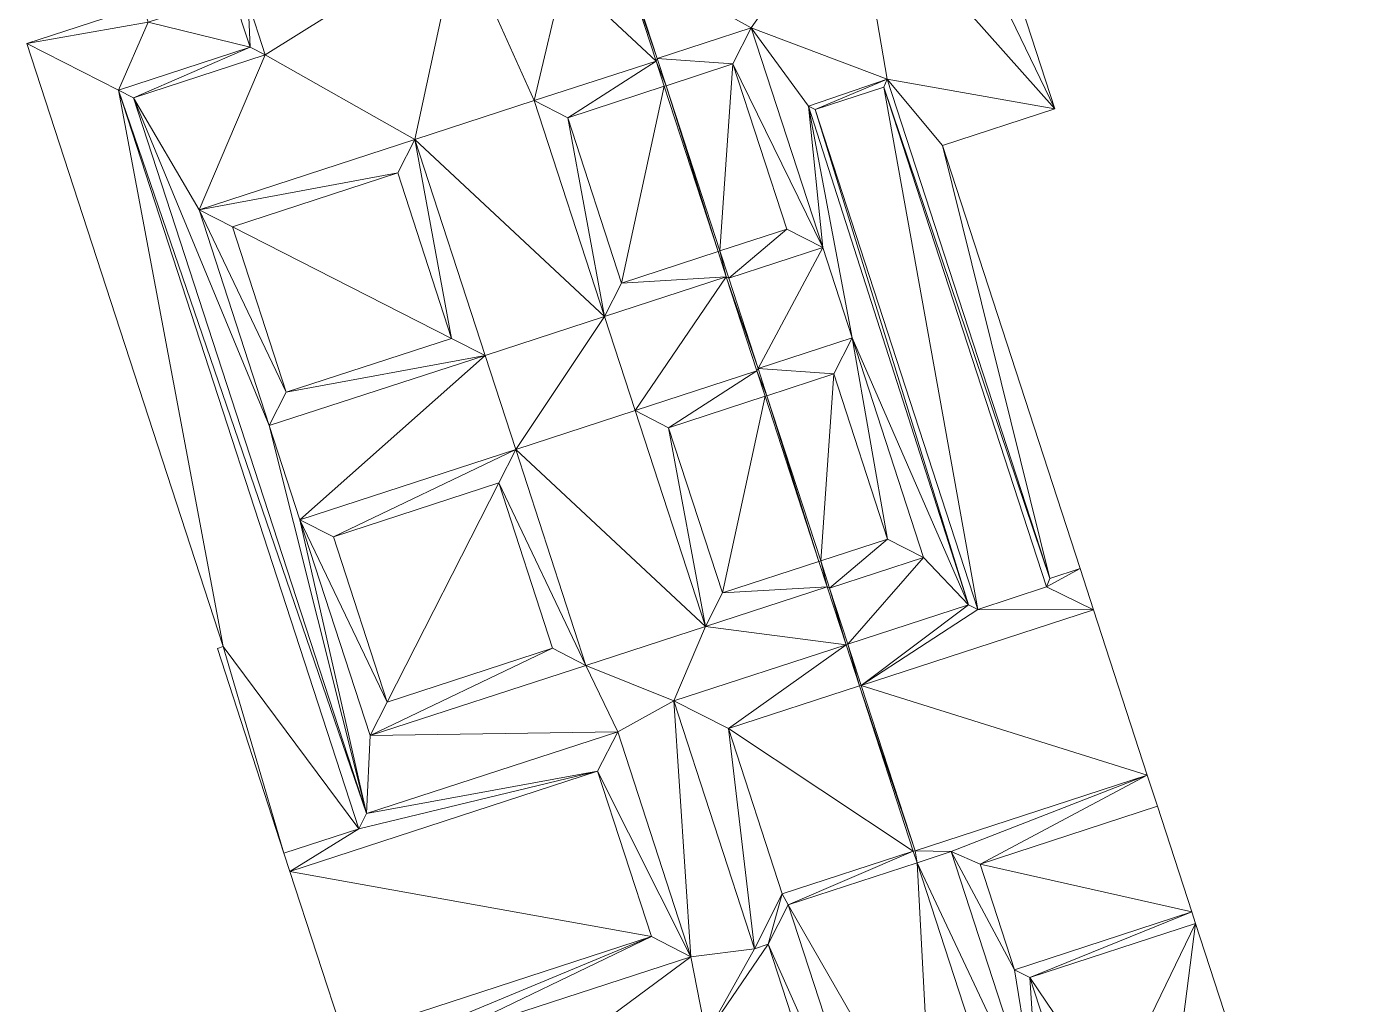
# Model space of a CAD drawing. Header units: metres. Extents: x 2684444 to 2684547, y 1239945 to 1240156.
# Drawn here: x 2684449.42 to 2684477.28, y 1240106.51 to 1240126.74 of the extents above; entities that cross this region are included whole.
import ezdxf

# ---------------------------------------------------------------- set-up
doc = ezdxf.new("R2010")
doc.units = ezdxf.units.M
doc.layers.add('Bruchkanten_Linie', color=1, linetype='Continuous', lineweight=13)
doc.layers.add('DGM_Vermaschung', color=254, linetype='Continuous', lineweight=15)

# ---------------------------------------------------------------- blocks, each defined once
blk = doc.blocks.new('*U5')
at = {"layer": 'DGM_Vermaschung', "transparency": 33554687}
for points in [[(2684467.483, 1240131.723, 424.16), (2684465.503, 1240141.038, 424.16), (2684470.71, 1240125.044, 424.16)], [(2684470.71, 1240125.044, 424.16), (2684466.541, 1240129.734, 424.16), (2684467.483, 1240131.723, 424.16)], [(2684461.79, 1240128.187, 424.16), (2684466.541, 1240129.734, 424.16), (2684464.421, 1240126.72, 424.16)], [(2684466.541, 1240129.734, 424.16), (2684467.238, 1240125.657, 424.16), (2684464.421, 1240126.72, 424.16)], [(2684466.541, 1240129.734, 424.16), (2684470.71, 1240125.044, 424.16), (2684467.238, 1240125.657, 424.16)], [(2684454.001, 1240127.251, 424.12), (2684458.372, 1240128.679, 424.12), (2684454.357, 1240126.162, 424.12)], [(2684454.357, 1240126.162, 424.12), (2684458.372, 1240128.679, 424.12), (2684457.454, 1240124.41, 424.12)], [(2684458.372, 1240128.679, 424.12), (2684459.926, 1240125.215, 424.12), (2684457.454, 1240124.41, 424.12)], [(2684460.539, 1240127.822, 424.12), (2684459.926, 1240125.215, 424.12), (2684458.372, 1240128.679, 424.12)], [(2684461.741, 1240128.213, 424.12), (2684462.45, 1240126.036, 424.12), (2684460.539, 1240127.822, 424.12)], [(2684462.474, 1240126.086, 424.16), (2684461.741, 1240128.213, 424.12), (2684461.79, 1240128.187, 424.16)], [(2684462.45, 1240126.036, 424.12), (2684461.741, 1240128.213, 424.12), (2684462.474, 1240126.086, 424.16)], [(2684461.79, 1240128.187, 424.16), (2684464.421, 1240126.72, 424.16), (2684462.474, 1240126.086, 424.16)], [(2684462.45, 1240126.036, 424.12), (2684459.926, 1240125.215, 424.12), (2684460.539, 1240127.822, 424.12)], [(2684451.82, 1240127.177, 423.87), (2684451.931, 1240126.837, 423.87), (2684449.419, 1240126.396, 423.87)], [(2684451.931, 1240126.837, 423.87), (2684453.686, 1240127.411, 423.87), (2684454.042, 1240126.322, 423.87)], [(2684453.686, 1240127.411, 423.87), (2684454.001, 1240127.251, 424.12), (2684454.042, 1240126.322, 423.87)], [(2684454.042, 1240126.322, 423.87), (2684454.001, 1240127.251, 424.12), (2684454.357, 1240126.162, 424.12)], [(2684449.419, 1240126.396, 423.87), (2684451.931, 1240126.837, 423.87), (2684451.313, 1240125.434, 423.87)], [(2684454.042, 1240126.322, 423.87), (2684451.313, 1240125.434, 423.87), (2684451.931, 1240126.837, 423.87)], [(2684462.474, 1240126.086, 424.16), (2684464.421, 1240126.72, 424.16), (2684464.043, 1240125.976, 423.61)], [(2684464.421, 1240126.72, 424.16), (2684465.901, 1240122.175, 424.16), (2684464.043, 1240125.976, 423.61)], [(2684465.61, 1240125.099, 424.16), (2684464.421, 1240126.72, 424.16), (2684467.238, 1240125.657, 424.16)], [(2684465.901, 1240122.175, 424.16), (2684464.421, 1240126.72, 424.16), (2684465.61, 1240125.099, 424.16)], [(2684453.484, 1240113.91, 423.87), (2684449.419, 1240126.396, 423.87), (2684451.313, 1240125.434, 423.87)], [(2684451.313, 1240125.434, 423.87), (2684454.042, 1240126.322, 423.87), (2684451.628, 1240125.274, 424.12)], [(2684454.357, 1240126.162, 424.12), (2684451.628, 1240125.274, 424.12), (2684454.042, 1240126.322, 423.87)], [(2684451.628, 1240125.274, 424.12), (2684454.357, 1240126.162, 424.12), (2684452.985, 1240122.955, 424.12)], [(2684457.454, 1240124.41, 424.12), (2684452.985, 1240122.955, 424.12), (2684454.357, 1240126.162, 424.12)], [(2684462.45, 1240126.036, 424.12), (2684462.474, 1240126.086, 424.16), (2684462.657, 1240125.525, 423.61)], [(2684462.657, 1240125.525, 423.61), (2684462.474, 1240126.086, 424.16), (2684464.043, 1240125.976, 423.61)], [(2684459.926, 1240125.215, 424.12), (2684462.45, 1240126.036, 424.12), (2684460.62, 1240124.862, 423.57)], [(2684460.62, 1240124.862, 423.57), (2684462.45, 1240126.036, 424.12), (2684462.62, 1240125.513, 423.57)], [(2684462.62, 1240125.513, 423.57), (2684462.45, 1240126.036, 424.12), (2684462.657, 1240125.525, 423.61)], [(2684464.043, 1240125.976, 423.61), (2684463.771, 1240122.102, 423.61), (2684462.657, 1240125.525, 423.61)], [(2684465.157, 1240122.553, 423.61), (2684463.771, 1240122.102, 423.61), (2684464.043, 1240125.976, 423.61)], [(2684464.043, 1240125.976, 423.61), (2684465.901, 1240122.175, 424.16), (2684465.157, 1240122.553, 423.61)], [(2684461.734, 1240121.439, 423.57), (2684460.62, 1240124.862, 423.57), (2684462.62, 1240125.513, 423.57)], [(2684461.734, 1240121.439, 423.57), (2684462.62, 1240125.513, 423.57), (2684463.734, 1240122.09, 423.57)], [(2684463.734, 1240122.09, 423.57), (2684462.62, 1240125.513, 423.57), (2684462.657, 1240125.525, 423.61)], [(2684463.771, 1240122.102, 423.61), (2684463.734, 1240122.09, 423.57), (2684462.657, 1240125.525, 423.61)], [(2684465.61, 1240125.099, 424.16), (2684467.238, 1240125.657, 424.16), (2684465.744, 1240125.031, 424.01)], [(2684467.238, 1240125.657, 424.16), (2684467.17, 1240125.496, 424.01), (2684465.744, 1240125.031, 424.01)], [(2684467.238, 1240125.657, 424.16), (2684470.602, 1240115.323, 424.16), (2684467.17, 1240125.496, 424.01)], [(2684468.38, 1240124.287, 424.16), (2684467.238, 1240125.657, 424.16), (2684470.71, 1240125.044, 424.16)], [(2684470.602, 1240115.323, 424.16), (2684467.238, 1240125.657, 424.16), (2684468.38, 1240124.287, 424.16)], [(2684456.292, 1240110.139, 423.87), (2684451.313, 1240125.434, 423.87), (2684456.452, 1240110.454, 424.12)], [(2684456.452, 1240110.454, 424.12), (2684451.313, 1240125.434, 423.87), (2684451.628, 1240125.274, 424.12)], [(2684451.313, 1240125.434, 423.87), (2684456.292, 1240110.139, 423.87), (2684453.484, 1240113.91, 423.87)], [(2684456.452, 1240110.454, 424.12), (2684451.628, 1240125.274, 424.12), (2684454.44, 1240118.486, 424.12)], [(2684454.44, 1240118.486, 424.12), (2684451.628, 1240125.274, 424.12), (2684452.985, 1240122.955, 424.12)], [(2684469.113, 1240114.681, 424.01), (2684465.744, 1240125.031, 424.01), (2684467.17, 1240125.496, 424.01)], [(2684469.113, 1240114.681, 424.01), (2684467.17, 1240125.496, 424.01), (2684470.539, 1240115.145, 424.01)], [(2684467.17, 1240125.496, 424.01), (2684470.602, 1240115.323, 424.16), (2684470.539, 1240115.145, 424.01)], [(2684459.926, 1240125.215, 424.12), (2684461.381, 1240120.746, 424.12), (2684457.454, 1240124.41, 424.12)], [(2684461.381, 1240120.746, 424.12), (2684459.926, 1240125.215, 424.12), (2684460.62, 1240124.862, 423.57)], [(2684468.924, 1240114.777, 424.16), (2684465.61, 1240125.099, 424.16), (2684465.744, 1240125.031, 424.01)], [(2684465.61, 1240125.099, 424.16), (2684466.511, 1240120.301, 424.16), (2684465.901, 1240122.175, 424.16)], [(2684465.61, 1240125.099, 424.16), (2684468.924, 1240114.777, 424.16), (2684466.511, 1240120.301, 424.16)], [(2684468.924, 1240114.777, 424.16), (2684465.744, 1240125.031, 424.01), (2684469.113, 1240114.681, 424.01)], [(2684461.381, 1240120.746, 424.12), (2684460.62, 1240124.862, 423.57), (2684461.734, 1240121.439, 423.57)], [(2684452.985, 1240122.955, 424.12), (2684457.454, 1240124.41, 424.12), (2684457.101, 1240123.717, 423.57)], [(2684457.454, 1240124.41, 424.12), (2684458.216, 1240120.293, 423.57), (2684457.101, 1240123.717, 423.57)], [(2684457.454, 1240124.41, 424.12), (2684461.381, 1240120.746, 424.12), (2684458.909, 1240119.941, 424.12)], [(2684457.454, 1240124.41, 424.12), (2684458.909, 1240119.941, 424.12), (2684458.216, 1240120.293, 423.57)], [(2684470.602, 1240115.323, 424.16), (2684468.38, 1240124.287, 424.16), (2684471.231, 1240115.528, 424.16)], [(2684452.985, 1240122.955, 424.12), (2684457.101, 1240123.717, 423.57), (2684453.678, 1240122.602, 423.57)], [(2684453.678, 1240122.602, 423.57), (2684457.101, 1240123.717, 423.57), (2684458.216, 1240120.293, 423.57)], [(2684452.985, 1240122.955, 424.12), (2684453.678, 1240122.602, 423.57), (2684454.792, 1240119.179, 423.57)], [(2684454.44, 1240118.486, 424.12), (2684452.985, 1240122.955, 424.12), (2684454.792, 1240119.179, 423.57)], [(2684453.678, 1240122.602, 423.57), (2684458.216, 1240120.293, 423.57), (2684454.792, 1240119.179, 423.57)], [(2684465.157, 1240122.553, 423.61), (2684463.954, 1240121.541, 424.16), (2684463.771, 1240122.102, 423.61)], [(2684465.901, 1240122.175, 424.16), (2684463.954, 1240121.541, 424.16), (2684465.157, 1240122.553, 423.61)], [(2684463.954, 1240121.541, 424.16), (2684465.901, 1240122.175, 424.16), (2684464.564, 1240119.667, 424.16)], [(2684465.901, 1240122.175, 424.16), (2684466.511, 1240120.301, 424.16), (2684464.564, 1240119.667, 424.16)], [(2684463.905, 1240121.567, 424.12), (2684461.734, 1240121.439, 423.57), (2684463.734, 1240122.09, 423.57)], [(2684463.771, 1240122.102, 423.61), (2684463.905, 1240121.567, 424.12), (2684463.734, 1240122.09, 423.57)], [(2684463.905, 1240121.567, 424.12), (2684463.771, 1240122.102, 423.61), (2684463.954, 1240121.541, 424.16)], [(2684463.905, 1240121.567, 424.12), (2684461.381, 1240120.746, 424.12), (2684461.734, 1240121.439, 423.57)], [(2684463.905, 1240121.567, 424.12), (2684462.016, 1240118.796, 424.12), (2684461.381, 1240120.746, 424.12)], [(2684464.539, 1240119.617, 424.12), (2684462.016, 1240118.796, 424.12), (2684463.905, 1240121.567, 424.12)], [(2684464.564, 1240119.667, 424.16), (2684464.539, 1240119.617, 424.12), (2684463.905, 1240121.567, 424.12)], [(2684463.954, 1240121.541, 424.16), (2684464.564, 1240119.667, 424.16), (2684463.905, 1240121.567, 424.12)], [(2684461.381, 1240120.746, 424.12), (2684459.543, 1240117.991, 424.12), (2684458.909, 1240119.941, 424.12)], [(2684461.381, 1240120.746, 424.12), (2684462.016, 1240118.796, 424.12), (2684459.543, 1240117.991, 424.12)], [(2684458.909, 1240119.941, 424.12), (2684454.792, 1240119.179, 423.57), (2684458.216, 1240120.293, 423.57)], [(2684464.564, 1240119.667, 424.16), (2684466.511, 1240120.301, 424.16), (2684466.132, 1240119.558, 423.61)], [(2684466.132, 1240119.558, 423.61), (2684466.511, 1240120.301, 424.16), (2684467.246, 1240116.134, 423.61)], [(2684467.246, 1240116.134, 423.61), (2684466.511, 1240120.301, 424.16), (2684467.99, 1240115.756, 424.16)], [(2684466.511, 1240120.301, 424.16), (2684468.924, 1240114.777, 424.16), (2684467.99, 1240115.756, 424.16)], [(2684454.44, 1240118.486, 424.12), (2684458.909, 1240119.941, 424.12), (2684455.074, 1240116.536, 424.12)], [(2684458.909, 1240119.941, 424.12), (2684454.44, 1240118.486, 424.12), (2684454.792, 1240119.179, 423.57)], [(2684455.074, 1240116.536, 424.12), (2684458.909, 1240119.941, 424.12), (2684459.543, 1240117.991, 424.12)], [(2684464.746, 1240119.106, 423.61), (2684464.539, 1240119.617, 424.12), (2684464.564, 1240119.667, 424.16)], [(2684466.132, 1240119.558, 423.61), (2684464.746, 1240119.106, 423.61), (2684464.564, 1240119.667, 424.16)], [(2684462.709, 1240118.443, 423.57), (2684462.016, 1240118.796, 424.12), (2684464.539, 1240119.617, 424.12)], [(2684464.71, 1240119.095, 423.57), (2684462.709, 1240118.443, 423.57), (2684464.539, 1240119.617, 424.12)], [(2684464.746, 1240119.106, 423.61), (2684464.71, 1240119.095, 423.57), (2684464.539, 1240119.617, 424.12)], [(2684466.132, 1240119.558, 423.61), (2684465.861, 1240115.683, 423.61), (2684464.746, 1240119.106, 423.61)], [(2684465.861, 1240115.683, 423.61), (2684466.132, 1240119.558, 423.61), (2684467.246, 1240116.134, 423.61)], [(2684463.823, 1240115.02, 423.57), (2684462.709, 1240118.443, 423.57), (2684464.71, 1240119.095, 423.57)], [(2684465.824, 1240115.671, 423.57), (2684463.823, 1240115.02, 423.57), (2684464.71, 1240119.095, 423.57)], [(2684464.746, 1240119.106, 423.61), (2684465.824, 1240115.671, 423.57), (2684464.71, 1240119.095, 423.57)], [(2684465.861, 1240115.683, 423.61), (2684465.824, 1240115.671, 423.57), (2684464.746, 1240119.106, 423.61)], [(2684462.016, 1240118.796, 424.12), (2684463.471, 1240114.327, 424.12), (2684459.543, 1240117.991, 424.12)], [(2684463.471, 1240114.327, 424.12), (2684462.016, 1240118.796, 424.12), (2684462.709, 1240118.443, 423.57)], [(2684456.452, 1240110.454, 424.12), (2684454.44, 1240118.486, 424.12), (2684455.074, 1240116.536, 424.12)], [(2684463.471, 1240114.327, 424.12), (2684462.709, 1240118.443, 423.57), (2684463.823, 1240115.02, 423.57)], [(2684455.074, 1240116.536, 424.12), (2684459.543, 1240117.991, 424.12), (2684455.768, 1240116.184, 423.57)], [(2684455.768, 1240116.184, 423.57), (2684459.543, 1240117.991, 424.12), (2684459.191, 1240117.298, 423.57)], [(2684459.543, 1240117.991, 424.12), (2684460.998, 1240113.522, 424.12), (2684459.191, 1240117.298, 423.57)], [(2684459.543, 1240117.991, 424.12), (2684463.471, 1240114.327, 424.12), (2684460.998, 1240113.522, 424.12)], [(2684459.191, 1240117.298, 423.57), (2684456.882, 1240112.76, 423.57), (2684455.768, 1240116.184, 423.57)], [(2684459.191, 1240117.298, 423.57), (2684460.305, 1240113.875, 423.57), (2684456.882, 1240112.76, 423.57)], [(2684459.191, 1240117.298, 423.57), (2684460.998, 1240113.522, 424.12), (2684460.305, 1240113.875, 423.57)], [(2684456.529, 1240112.067, 424.12), (2684455.074, 1240116.536, 424.12), (2684456.882, 1240112.76, 423.57)], [(2684456.882, 1240112.76, 423.57), (2684455.074, 1240116.536, 424.12), (2684455.768, 1240116.184, 423.57)], [(2684456.452, 1240110.454, 424.12), (2684455.074, 1240116.536, 424.12), (2684456.529, 1240112.067, 424.12)], [(2684467.246, 1240116.134, 423.61), (2684466.043, 1240115.122, 424.16), (2684465.861, 1240115.683, 423.61)], [(2684466.043, 1240115.122, 424.16), (2684467.246, 1240116.134, 423.61), (2684467.99, 1240115.756, 424.16)], [(2684466.043, 1240115.122, 424.16), (2684467.99, 1240115.756, 424.16), (2684466.421, 1240113.962, 424.16)], [(2684467.99, 1240115.756, 424.16), (2684468.924, 1240114.777, 424.16), (2684466.421, 1240113.962, 424.16)], [(2684465.824, 1240115.671, 423.57), (2684465.994, 1240115.148, 424.12), (2684463.823, 1240115.02, 423.57)], [(2684465.861, 1240115.683, 423.61), (2684465.994, 1240115.148, 424.12), (2684465.824, 1240115.671, 423.57)], [(2684466.043, 1240115.122, 424.16), (2684465.994, 1240115.148, 424.12), (2684465.861, 1240115.683, 423.61)], [(2684470.539, 1240115.145, 424.01), (2684470.602, 1240115.323, 424.16), (2684471.231, 1240115.528, 424.16)], [(2684470.539, 1240115.145, 424.01), (2684471.231, 1240115.528, 424.16), (2684471.51, 1240114.672, 423.26)], [(2684463.471, 1240114.327, 424.12), (2684465.994, 1240115.148, 424.12), (2684466.385, 1240113.95, 424.12)], [(2684465.994, 1240115.148, 424.12), (2684463.471, 1240114.327, 424.12), (2684463.823, 1240115.02, 423.57)], [(2684466.043, 1240115.122, 424.16), (2684466.385, 1240113.95, 424.12), (2684465.994, 1240115.148, 424.12)], [(2684466.385, 1240113.95, 424.12), (2684466.043, 1240115.122, 424.16), (2684466.421, 1240113.962, 424.16)], [(2684469.113, 1240114.681, 424.01), (2684470.539, 1240115.145, 424.01), (2684471.51, 1240114.672, 423.26)], [(2684466.421, 1240113.962, 424.16), (2684468.924, 1240114.777, 424.16), (2684466.699, 1240113.106, 423.26)], [(2684466.699, 1240113.106, 423.26), (2684468.924, 1240114.777, 424.16), (2684469.113, 1240114.681, 424.01)], [(2684471.51, 1240114.672, 423.26), (2684466.699, 1240113.106, 423.26), (2684469.113, 1240114.681, 424.01)], [(2684472.624, 1240111.249, 423.26), (2684466.699, 1240113.106, 423.26), (2684471.51, 1240114.672, 423.26)], [(2684460.998, 1240113.522, 424.12), (2684463.471, 1240114.327, 424.12), (2684462.815, 1240112.788, 424.12)], [(2684466.385, 1240113.95, 424.12), (2684462.815, 1240112.788, 424.12), (2684463.471, 1240114.327, 424.12)], [(2684453.484, 1240113.91, 423.87), (2684454.743, 1240109.635, 423.87), (2684453.364, 1240113.87, 423.87)], [(2684453.484, 1240113.91, 423.87), (2684456.292, 1240110.139, 423.87), (2684454.743, 1240109.635, 423.87)], [(2684460.305, 1240113.875, 423.57), (2684456.529, 1240112.067, 424.12), (2684456.882, 1240112.76, 423.57)], [(2684460.998, 1240113.522, 424.12), (2684456.529, 1240112.067, 424.12), (2684460.305, 1240113.875, 423.57)], [(2684462.815, 1240112.788, 424.12), (2684466.385, 1240113.95, 424.12), (2684463.949, 1240112.211, 423.22)], [(2684463.949, 1240112.211, 423.22), (2684466.385, 1240113.95, 424.12), (2684466.663, 1240113.095, 423.22)], [(2684466.663, 1240113.095, 423.22), (2684466.385, 1240113.95, 424.12), (2684466.421, 1240113.962, 424.16)], [(2684466.421, 1240113.962, 424.16), (2684466.699, 1240113.106, 423.26), (2684466.663, 1240113.095, 423.22)], [(2684461.656, 1240112.148, 424.12), (2684456.529, 1240112.067, 424.12), (2684460.998, 1240113.522, 424.12)], [(2684460.998, 1240113.522, 424.12), (2684462.815, 1240112.788, 424.12), (2684461.656, 1240112.148, 424.12)], [(2684463.949, 1240112.211, 423.22), (2684466.663, 1240113.095, 423.22), (2684467.778, 1240109.671, 423.22)], [(2684466.663, 1240113.095, 423.22), (2684466.699, 1240113.106, 423.26), (2684467.814, 1240109.683, 423.26)], [(2684467.778, 1240109.671, 423.22), (2684466.663, 1240113.095, 423.22), (2684467.814, 1240109.683, 423.26)], [(2684472.624, 1240111.249, 423.26), (2684467.814, 1240109.683, 423.26), (2684466.699, 1240113.106, 423.26)], [(2684462.815, 1240112.788, 424.12), (2684463.173, 1240107.489, 424.12), (2684461.656, 1240112.148, 424.12)], [(2684462.815, 1240112.788, 424.12), (2684464.486, 1240107.653, 424.12), (2684463.173, 1240107.489, 424.12)], [(2684464.486, 1240107.653, 424.12), (2684462.815, 1240112.788, 424.12), (2684463.949, 1240112.211, 423.22)], [(2684461.656, 1240112.148, 424.12), (2684456.452, 1240110.454, 424.12), (2684456.529, 1240112.067, 424.12)], [(2684456.452, 1240110.454, 424.12), (2684461.656, 1240112.148, 424.12), (2684461.239, 1240111.329, 423.47)], [(2684461.656, 1240112.148, 424.12), (2684463.173, 1240107.489, 424.12), (2684461.239, 1240111.329, 423.47)], [(2684464.486, 1240107.653, 424.12), (2684463.949, 1240112.211, 423.22), (2684465.063, 1240108.788, 423.22)], [(2684463.949, 1240112.211, 423.22), (2684467.778, 1240109.671, 423.22), (2684465.063, 1240108.788, 423.22)], [(2684454.866, 1240109.254, 423.47), (2684461.239, 1240111.329, 423.47), (2684462.353, 1240107.906, 423.47)], [(2684461.239, 1240111.329, 423.47), (2684454.866, 1240109.254, 423.47), (2684456.292, 1240110.139, 423.87)], [(2684461.239, 1240111.329, 423.47), (2684456.292, 1240110.139, 423.87), (2684456.452, 1240110.454, 424.12)], [(2684461.239, 1240111.329, 423.47), (2684463.173, 1240107.489, 424.12), (2684462.353, 1240107.906, 423.47)], [(2684467.814, 1240109.683, 423.26), (2684472.624, 1240111.249, 423.26), (2684468.564, 1240109.664, 423.47)], [(2684468.564, 1240109.664, 423.47), (2684472.624, 1240111.249, 423.26), (2684469.163, 1240109.407, 423.91)], [(2684469.163, 1240109.407, 423.91), (2684472.624, 1240111.249, 423.26), (2684472.835, 1240110.603, 423.91)], [(2684473.547, 1240108.415, 423.91), (2684469.163, 1240109.407, 423.91), (2684472.835, 1240110.603, 423.91)], [(2684456.292, 1240110.139, 423.87), (2684454.866, 1240109.254, 423.47), (2684454.743, 1240109.635, 423.87)], [(2684467.778, 1240109.671, 423.22), (2684465.188, 1240108.566, 423.47), (2684465.063, 1240108.788, 423.22)], [(2684467.778, 1240109.671, 423.22), (2684467.855, 1240109.434, 423.47), (2684465.188, 1240108.566, 423.47)], [(2684467.778, 1240109.671, 423.22), (2684467.814, 1240109.683, 423.26), (2684467.855, 1240109.434, 423.47)], [(2684467.855, 1240109.434, 423.47), (2684467.814, 1240109.683, 423.26), (2684468.564, 1240109.664, 423.47)], [(2684468.564, 1240109.664, 423.47), (2684470.386, 1240104.068, 423.47), (2684467.855, 1240109.434, 423.47)], [(2684470.386, 1240104.068, 423.47), (2684468.564, 1240109.664, 423.47), (2684469.875, 1240107.22, 423.91)], [(2684469.875, 1240107.22, 423.91), (2684468.564, 1240109.664, 423.47), (2684469.163, 1240109.407, 423.91)], [(2684467.855, 1240109.434, 423.47), (2684468.184, 1240103.352, 423.47), (2684465.188, 1240108.566, 423.47)], [(2684467.855, 1240109.434, 423.47), (2684469.677, 1240103.838, 423.47), (2684468.184, 1240103.352, 423.47)], [(2684467.855, 1240109.434, 423.47), (2684470.386, 1240104.068, 423.47), (2684469.677, 1240103.838, 423.47)], [(2684473.547, 1240108.415, 423.91), (2684469.875, 1240107.22, 423.91), (2684469.163, 1240109.407, 423.91)], [(2684454.866, 1240109.254, 423.47), (2684462.353, 1240107.906, 423.47), (2684455.981, 1240105.831, 423.47)], [(2684465.063, 1240108.788, 423.22), (2684464.771, 1240107.746, 424.12), (2684464.486, 1240107.653, 424.12)], [(2684465.063, 1240108.788, 423.22), (2684465.188, 1240108.566, 423.47), (2684464.771, 1240107.746, 424.12)], [(2684465.188, 1240108.566, 423.47), (2684467.316, 1240102.028, 423.47), (2684464.771, 1240107.746, 424.12)], [(2684467.316, 1240102.028, 423.47), (2684465.188, 1240108.566, 423.47), (2684468.184, 1240103.352, 423.47)], [(2684469.875, 1240107.22, 423.91), (2684473.547, 1240108.415, 423.91), (2684470.19, 1240107.06, 424.16)], [(2684470.19, 1240107.06, 424.16), (2684473.547, 1240108.415, 423.91), (2684473.624, 1240108.178, 424.16)], [(2684471.874, 1240104.564, 424.16), (2684470.19, 1240107.06, 424.16), (2684473.624, 1240108.178, 424.16)], [(2684472.793, 1240101.708, 424.16), (2684471.874, 1240104.564, 424.16), (2684473.624, 1240108.178, 424.16)], [(2684477.279, 1240096.948, 424.16), (2684472.793, 1240101.708, 424.16), (2684473.624, 1240108.178, 424.16)], [(2684455.981, 1240105.831, 423.47), (2684462.353, 1240107.906, 423.47), (2684457.654, 1240105.955, 423.87)], [(2684457.969, 1240105.795, 424.12), (2684457.654, 1240105.955, 423.87), (2684462.353, 1240107.906, 423.47)], [(2684463.173, 1240107.489, 424.12), (2684457.969, 1240105.795, 424.12), (2684462.353, 1240107.906, 423.47)], [(2684464.771, 1240107.746, 424.12), (2684466.884, 1240101.258, 424.12), (2684463.49, 1240105.867, 424.12)], [(2684464.771, 1240107.746, 424.12), (2684463.49, 1240105.867, 424.12), (2684464.486, 1240107.653, 424.12)], [(2684466.884, 1240101.258, 424.12), (2684464.771, 1240107.746, 424.12), (2684467.316, 1240102.028, 423.47)], [(2684457.969, 1240105.795, 424.12), (2684463.173, 1240107.489, 424.12), (2684459.021, 1240104.413, 424.12)], [(2684459.021, 1240104.413, 424.12), (2684463.173, 1240107.489, 424.12), (2684463.49, 1240105.867, 424.12)], [(2684463.173, 1240107.489, 424.12), (2684464.486, 1240107.653, 424.12), (2684463.49, 1240105.867, 424.12)], [(2684470.386, 1240104.068, 423.47), (2684469.875, 1240107.22, 423.91), (2684470.19, 1240107.06, 424.16)], [(2684471.874, 1240104.564, 424.16), (2684471.086, 1240104.307, 424.16), (2684470.19, 1240107.06, 424.16)], [(2684471.086, 1240104.307, 424.16), (2684470.386, 1240104.068, 423.47), (2684470.19, 1240107.06, 424.16)]]:
    blk.add_3dface(points, dxfattribs=at)

msp = doc.modelspace()

# ---------------------------------------------------------------- linework, layer by layer
at = {"layer": 'Bruchkanten_Linie', "ltscale": 0.02, "transparency": 33554687}
for points in [[(2684461.741, 1240128.213, 424.12), (2684462.45, 1240126.036, 424.12), (2684459.926, 1240125.215, 424.12), (2684461.381, 1240120.746, 424.12), (2684463.905, 1240121.567, 424.12), (2684464.539, 1240119.617, 424.12), (2684462.016, 1240118.796, 424.12), (2684463.471, 1240114.327, 424.12), (2684465.994, 1240115.148, 424.12), (2684466.385, 1240113.95, 424.12), (2684462.815, 1240112.788, 424.12), (2684464.486, 1240107.653, 424.12), (2684464.771, 1240107.746, 424.12), (2684466.884, 1240101.258, 424.12)], [(2684461.79, 1240128.187, 424.16), (2684462.474, 1240126.086, 424.16), (2684464.421, 1240126.72, 424.16), (2684465.901, 1240122.175, 424.16), (2684463.954, 1240121.541, 424.16), (2684464.564, 1240119.667, 424.16), (2684466.511, 1240120.301, 424.16), (2684467.99, 1240115.756, 424.16), (2684466.043, 1240115.122, 424.16), (2684466.421, 1240113.962, 424.16), (2684468.924, 1240114.777, 424.16), (2684465.61, 1240125.099, 424.16), (2684467.238, 1240125.657, 424.16), (2684470.602, 1240115.323, 424.16), (2684471.231, 1240115.528, 424.16)], [(2684454.743, 1240109.635, 423.87), (2684456.292, 1240110.139, 423.87), (2684451.313, 1240125.434, 423.87), (2684454.042, 1240126.322, 423.87), (2684453.686, 1240127.411, 423.87), (2684451.931, 1240126.837, 423.87), (2684451.82, 1240127.177, 423.87)], [(2684457.969, 1240105.795, 424.12), (2684463.173, 1240107.489, 424.12), (2684461.656, 1240112.148, 424.12), (2684456.452, 1240110.454, 424.12), (2684451.628, 1240125.274, 424.12), (2684454.357, 1240126.162, 424.12), (2684454.001, 1240127.251, 424.12)], [(2684471.51, 1240114.672, 423.26), (2684466.699, 1240113.106, 423.26), (2684467.814, 1240109.683, 423.26), (2684472.624, 1240111.249, 423.26)], [(2684455.981, 1240105.831, 423.47), (2684462.353, 1240107.906, 423.47), (2684461.239, 1240111.329, 423.47), (2684454.866, 1240109.254, 423.47)], [(2684472.835, 1240110.603, 423.91), (2684469.163, 1240109.407, 423.91), (2684469.875, 1240107.22, 423.91), (2684473.547, 1240108.415, 423.91)], [(2684473.624, 1240108.178, 424.16), (2684470.19, 1240107.06, 424.16), (2684471.086, 1240104.307, 424.16), (2684471.874, 1240104.564, 424.16), (2684472.793, 1240101.708, 424.16), (2684471.093, 1240101.154, 424.16), (2684472.924, 1240095.53, 424.16), (2684477.279, 1240096.948, 424.16)]]:
    msp.add_polyline3d(points, dxfattribs=at)
for points in [[(2684465.157, 1240122.553, 423.61), (2684463.771, 1240122.102, 423.61), (2684462.657, 1240125.525, 423.61), (2684464.043, 1240125.976, 423.61), (2684465.157, 1240122.553, 423.61)], [(2684463.734, 1240122.09, 423.57), (2684461.734, 1240121.439, 423.57), (2684460.62, 1240124.862, 423.57), (2684462.62, 1240125.513, 423.57), (2684463.734, 1240122.09, 423.57)], [(2684469.113, 1240114.681, 424.01), (2684470.539, 1240115.145, 424.01), (2684467.17, 1240125.496, 424.01), (2684465.744, 1240125.031, 424.01), (2684469.113, 1240114.681, 424.01)], [(2684452.985, 1240122.955, 424.12), (2684457.454, 1240124.41, 424.12), (2684458.909, 1240119.941, 424.12), (2684454.44, 1240118.486, 424.12), (2684452.985, 1240122.955, 424.12)], [(2684454.792, 1240119.179, 423.57), (2684458.216, 1240120.293, 423.57), (2684457.101, 1240123.717, 423.57), (2684453.678, 1240122.602, 423.57), (2684454.792, 1240119.179, 423.57)], [(2684464.746, 1240119.106, 423.61), (2684466.132, 1240119.558, 423.61), (2684467.246, 1240116.134, 423.61), (2684465.861, 1240115.683, 423.61), (2684464.746, 1240119.106, 423.61)], [(2684464.71, 1240119.095, 423.57), (2684465.824, 1240115.671, 423.57), (2684463.823, 1240115.02, 423.57), (2684462.709, 1240118.443, 423.57), (2684464.71, 1240119.095, 423.57)], [(2684456.529, 1240112.067, 424.12), (2684455.074, 1240116.536, 424.12), (2684459.543, 1240117.991, 424.12), (2684460.998, 1240113.522, 424.12), (2684456.529, 1240112.067, 424.12)], [(2684460.305, 1240113.875, 423.57), (2684459.191, 1240117.298, 423.57), (2684455.768, 1240116.184, 423.57), (2684456.882, 1240112.76, 423.57), (2684460.305, 1240113.875, 423.57)], [(2684467.778, 1240109.671, 423.22), (2684465.063, 1240108.788, 423.22), (2684463.949, 1240112.211, 423.22), (2684466.663, 1240113.095, 423.22), (2684467.778, 1240109.671, 423.22)], [(2684467.855, 1240109.434, 423.47), (2684465.188, 1240108.566, 423.47), (2684467.316, 1240102.028, 423.47), (2684468.491, 1240102.411, 423.47), (2684468.184, 1240103.352, 423.47), (2684469.677, 1240103.838, 423.47), (2684470.386, 1240104.068, 423.47), (2684468.564, 1240109.664, 423.47), (2684467.855, 1240109.434, 423.47)]]:
    msp.add_polyline3d(points, close=True, dxfattribs=at)

# ---------------------------------------------------------------- block references
at = {"layer": 'DGM_Vermaschung', "transparency": 33554687}
msp.add_blockref('*U5', (0, 0), dxfattribs=at)

doc.saveas('drawing.dxf')
